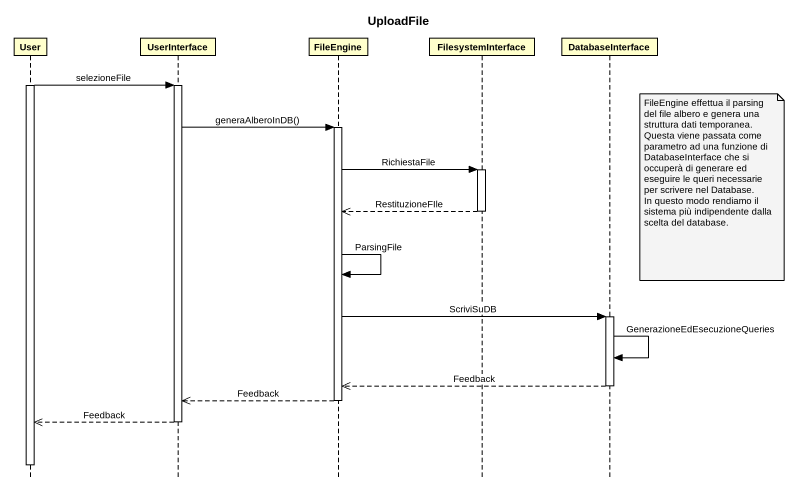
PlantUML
@startuml
title UploadFile
hide footbox
participant User
participant UserInterface
participant FileEngine
participant FilesystemInterface
participant DatabaseInterface

activate User
User -> UserInterface : selezioneFile
activate UserInterface
UserInterface -> FileEngine : generaAlberoInDB()
activate FileEngine
FileEngine -> FilesystemInterface : RichiestaFile
activate FilesystemInterface
note right of DatabaseInterface
  FileEngine effettua il parsing del file albero e genera una struttura dati temporanea. Questa viene passata come parametro ad una funzione di DatabaseInterface che si occuperà di generare ed eseguire le queri necessarie per scrivere nel Database.
  In questo modo rendiamo il sistema più indipendente dalla scelta del database.
end note
FilesystemInterface -->> FileEngine : RestituzioneFIle
deactivate FilesystemInterface
FileEngine -> FileEngine : ParsingFile
FileEngine -> DatabaseInterface : ScriviSuDB
activate DatabaseInterface
DatabaseInterface -> DatabaseInterface : GenerazioneEdEsecuzioneQueries
DatabaseInterface -->> FileEngine : Feedback
deactivate DatabaseInterface
FileEngine -->> UserInterface : Feedback
deactivate FileEngine
UserInterface -->> User : Feedback
deactivate UserInterface
deactivate User
@enduml
